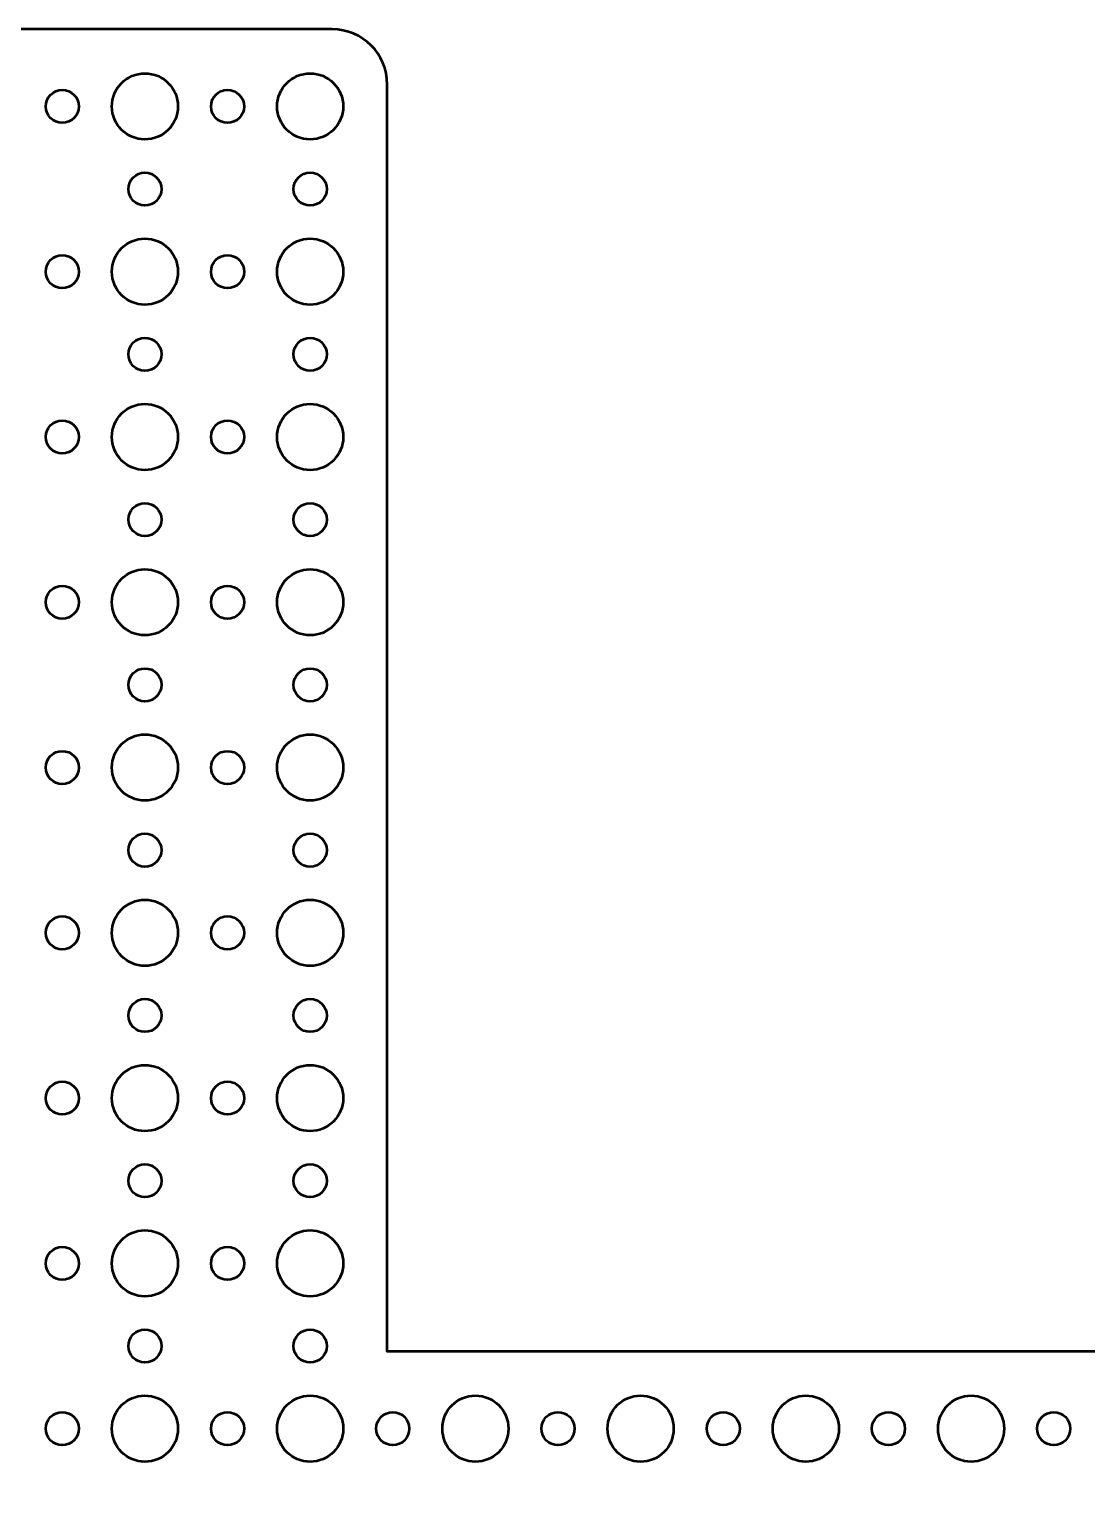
# Model space of a CAD drawing. Header units: centimetres. Extents: x -19.4 to 19.4, y -14.9 to 14.9.
# Drawn here: x -9.3 to 0.3, y 1.67 to 14.95 of the extents above; entities that cross this region are included whole.
import ezdxf

# ---------------------------------------------------------------- set-up
doc = ezdxf.new("R2010")
doc.units = ezdxf.units.CM
doc.header["$MEASUREMENT"] = 0
doc.layers.add('Layer 1', color=7, linetype='Continuous')

msp = doc.modelspace()

# ---------------------------------------------------------------- linework, layer by layer
at = {"layer": 'Layer 1', "lineweight": 53}
for centre, major_axis in [((-8.24999, 14.24999), (0, 0.30001)), ((-6.74999, 14.24999), (0, 0.30001)), ((-9, 14.25), (0, 0.15)), ((-7.5, 14.25), (0, 0.15)), ((-8.25, 13.5), (0, 0.15)), ((-6.75, 13.5), (0, 0.15)), ((-8.24999, 12.74999), (0, 0.30001)), ((-6.74999, 12.74999), (0, 0.30001)), ((-9, 12.75), (0, 0.15)), ((-7.5, 12.75), (0, 0.15)), ((-8.25, 12), (0, 0.15)), ((-6.75, 12), (0, 0.15)), ((-8.24999, 11.24999), (0, 0.30001)), ((-6.74999, 11.24999), (0, 0.30001)), ((-9, 11.25), (0, 0.15)), ((-7.5, 11.25), (0, 0.15)), ((-8.25, 10.5), (0, 0.15)), ((-6.75, 10.5), (0, 0.15)), ((-8.24999, 9.74999), (0, 0.30001)), ((-6.74999, 9.74999), (0, 0.30001)), ((-9, 9.75), (0, 0.15)), ((-7.5, 9.75), (0, 0.15)), ((-8.25, 9), (0, 0.15)), ((-6.75, 9), (0, 0.15)), ((-8.24999, 8.24999), (0, 0.30001)), ((-6.74999, 8.24999), (0, 0.30001)), ((-9, 8.25), (0, 0.15)), ((-7.5, 8.25), (0, 0.15)), ((-8.25, 7.5), (0, 0.15)), ((-6.75, 7.5), (0, 0.15)), ((-8.24999, 6.74999), (0, 0.30001)), ((-6.74999, 6.74999), (0, 0.30001)), ((-9, 6.75), (0, 0.15)), ((-7.5, 6.75), (0, 0.15)), ((-8.25, 6), (0, 0.15)), ((-6.75, 6), (0, 0.15)), ((-8.24999, 5.24999), (0, 0.30001)), ((-6.74999, 5.24999), (0, 0.30001)), ((-9, 5.25), (0, 0.15)), ((-7.5, 5.25), (0, 0.15)), ((-8.25, 4.5), (0, 0.15)), ((-6.75, 4.5), (0, 0.15)), ((-8.24999, 3.74999), (0, 0.30001)), ((-6.74999, 3.74999), (0, 0.30001)), ((-9, 3.75), (0, 0.15)), ((-7.5, 3.75), (0, 0.15)), ((-8.25, 3), (0, 0.15)), ((-6.75, 3), (0, 0.15)), ((-8.24999, 2.24999), (0, 0.30001)), ((-6.74999, 2.24999), (0, 0.30001)), ((-5.24999, 2.24999), (0, 0.30001)), ((-3.74999, 2.24999), (0, 0.30001)), ((-2.24999, 2.24999), (0, 0.30001)), ((-0.74999, 2.24999), (0, 0.30001)), ((-9, 2.25), (0, 0.15)), ((-7.5, 2.25), (0, 0.15)), ((-6, 2.25), (0, 0.15)), ((-4.5, 2.25), (0, 0.15)), ((-3, 2.25), (0, 0.15)), ((-1.5, 2.25), (0, 0.15)), ((0, 2.25), (0, 0.15))]:
    msp.add_ellipse(centre, major_axis=major_axis, ratio=1, dxfattribs=at)
msp.add_open_spline([(-18.95, -14.95), (-19.22614, -14.95), (-19.45, -14.72614), (-19.45, -14.45), (-19.45, -14.45), (-19.45, -14.45), (-19.45, 14.45), (-19.45, 14.45), (-19.45, 14.45), (-19.45, 14.72614), (-19.22614, 14.95), (-18.95, 14.95), (-18.95, 14.95), (-15.20782, 14.95), (-9.72204, 14.95), (-6.55, 14.95), (-6.55, 14.95), (-6.27386, 14.95), (-6.05, 14.72614), (-6.05, 14.45), (-6.05, 14.45), (-6.05, 14.45), (-6.05, 2.95), (-6.05, 2.95), (-6.05, 2.95), (-6.05, 2.95), (18.95, 2.95), (18.95, 2.95), (18.95, 2.95), (19.22614, 2.95), (19.45, 2.72614), (19.45, 2.45), (19.45, 2.45), (19.45, 2.45), (19.45, -3.95), (19.45, -3.95), (19.45, -3.95), (19.45, -4.22614), (19.22614, -4.45), (18.95, -4.45), (18.95, -4.45), (18.95, -4.45), (-6.05, -4.45), (-6.05, -4.45), (-6.05, -4.45), (-6.05, -4.45), (-6.05, -14.45), (-6.05, -14.45), (-6.05, -14.45), (-6.05, -14.72614), (-6.27386, -14.95), (-6.55, -14.95), (-6.55, -14.95), (-11.32775, -14.95), (-14.17225, -14.95), (-18.95, -14.95)], degree=3, knots=[0, 0, 0, 0, 0.06666667, 0.06666667, 0.06666667, 0.06666667, 0.13333333, 0.13333333, 0.13333333, 0.13333333, 0.2, 0.2, 0.2, 0.2, 0.26666667, 0.26666667, 0.26666667, 0.26666667, 0.33333333, 0.33333333, 0.33333333, 0.33333333, 0.4, 0.4, 0.4, 0.4, 0.46666667, 0.46666667, 0.46666667, 0.46666667, 0.53333333, 0.53333333, 0.53333333, 0.53333333, 0.6, 0.6, 0.6, 0.6, 0.66666667, 0.66666667, 0.66666667, 0.66666667, 0.73333333, 0.73333333, 0.73333333, 0.73333333, 0.8, 0.8, 0.8, 0.8, 0.86666667, 0.86666667, 0.86666667, 0.86666667, 1, 1, 1, 1], dxfattribs=at)

doc.saveas('drawing.dxf')
